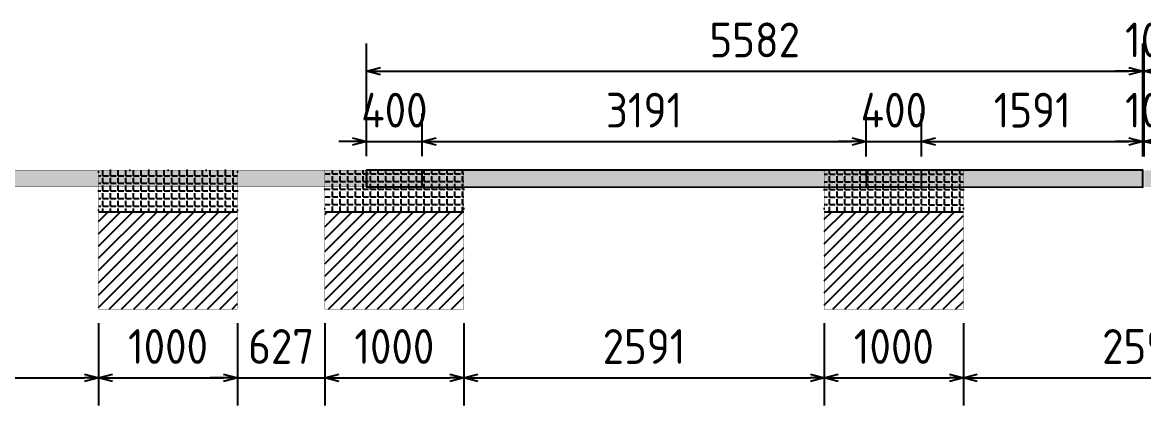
# Model space of a CAD drawing. Header units: centimetres. Extents: x -6122352 to 6876996, y -1694241 to 2592194.
# Drawn here: x 3283431 to 3291493, y 85044 to 87799 of the extents above; entities that cross this region are included whole.
import ezdxf

# ---------------------------------------------------------------- set-up
doc = ezdxf.new("R2010")
doc.units = ezdxf.units.CM
doc.header["$MEASUREMENT"] = 0
doc.header["$PDMODE"] = 66
doc.header["$PDSIZE"] = 100
doc.linetypes.add('CENTER', pattern=[2, 1.25, -0.25, 0.25, -0.25])
doc.linetypes.add('DASHED2', pattern=[0.375, 0.25, -0.125])
doc.layers.get('Defpoints').update_dxf_attribs({"color": 255, "linetype": 'CENTER'})
for name, color, linetype in [('@MI-FOOTINGS', 7, 'Continuous'), ('@MI-TYPE-01', 30, 'Continuous'), ('@MI-TYPE-02', 6, 'Continuous')]:
    doc.layers.add(name, color=color, linetype=linetype)
doc.styles.add('Schueco-BEMSTIL', font='isocpeur.ttf', dxfattribs={"width": 0.9})
doc.dimstyles.new('MI- JWC-TXT-2.5 MM', dxfattribs={"dimscale": 1.5, "dimtxt": 2.5, "dimasz": 1, "dimexe": 2, "dimexo": 1, "dimgap": 1, "dimtad": 1, "dimdec": 0, "dimdsep": 46, "dimtxsty": 'Schueco-BEMSTIL', "dimblk": 'OPEN30', "dimcen": 0, "dimdle": 2, "dimclrd": 140, "dimclre": 8, "dimclrt": 40, "dimadec": 0, "dimazin": 2, "dimtfac": 1, "dimtdec": 0, "dimtix": 1, "dimtmove": 2, "dimatfit": 3, "dimldrblk": 'OPEN', "dimfxl": 2, "dimlwd": -1, "dimlwe": -1, "dimarcsym": 0})

# ---------------------------------------------------------------- blocks, each defined once
blk = doc.blocks.new('T1-FOOTING')
at = {"transparency": 33554679}
h = blk.add_hatch(dxfattribs=at)
h.set_pattern_fill('ANGLE', color=256, scale=500)
h.set_pattern_definition([(0, (0, 0), (0, 137.5), [100, -37.5]), (90, (0, 0), (-137.5, 8.419446744138054e-15), [100, -37.5])])
h.paths.add_polyline_path([(-500, -300.0000000000218), (499.9999999999964, -300.0000000000218), (499.9999999999964, -1.818989403545856e-11), (-500, -1.818989403545856e-11)])
h.paths.add_polyline_path([(-499.75, -299.7500000000218), (499.7499999999964, -299.7500000000218), (499.7499999999964, -0.2500000000181899), (-499.75, -0.2500000000181899)], flags=16)
h = blk.add_hatch(dxfattribs=at)
h.set_pattern_fill('ANGLE', color=8, scale=200)
h.set_pattern_definition([(0, (0, 0), (0, 55.00000000000001), [40, -15]), (90, (0, 0), (-55.00000000000001, 3.367778697655222e-15), [40, -15])])
h.paths.add_polyline_path([(500.0000000000025, -300.0000000000218), (500.0000000000035, -1.818989403545856e-11), (-500, -1.816147232602816e-11), (-499.9999999999989, -300.0000000000291)])
h = blk.add_hatch(dxfattribs=at)
h.set_pattern_fill('ANSI31', color=8, scale=500)
h.set_pattern_definition([(45, (0, 0), (-44.19417382415922, 44.19417382415922), [])])
h.paths.add_polyline_path([(500, -1000.000000000015), (500.0000000000025, -300.0000000000218), (-499.9999999999989, -300.000000000029), (-499.9999999999964, -1000.000000000011)])
at = {"layer": '@MI-TYPE-01', "color": 240, "linetype": 'DASHED2', "true_color": 0xed1f24}
blk.add_line((-500.0000000000073, -300.0000000000291), (499.9999999999964, -300.0000000000218), dxfattribs=at)
at = {"layer": '@MI-TYPE-01', "color": 240, "true_color": 0xed1f24, "const_width": 2.5}
blk.add_lwpolyline([(-500, -1.818989403545856e-11), (500.0000000000036, -1.818989403545856e-11), (500, -1000.000000000015), (-499.9999999999964, -1000.000000000011)], close=True, dxfattribs=at)
blk = doc.blocks.new('A$C90a9385a')
at = {"layer": '@MI-TYPE-02'}
h = blk.add_hatch(color=256, dxfattribs=at)
h.dxf.hatch_style = 1
h.paths.add_polyline_path([(5835.000000000029, 0), (0, 0), (0, -120), (5835, -120)])
at = {"layer": '@MI-TYPE-02', "const_width": 2.5}
blk.add_lwpolyline([(5835.000000000029, 0), (0, 0), (0, -120), (5835, -120)], close=True, dxfattribs=at)
at = {"layer": '@MI-FOOTINGS', "color": 240, "true_color": 0xed1f24}
blk.add_blockref('T1-FOOTING', (4417.536642821826, 0.8724738919918309), dxfattribs=at)
blk = doc.blocks.new('RCC COPING')
at = {"layer": '@MI-TYPE-01', "transparency": 33554679}
h = blk.add_hatch(color=8, dxfattribs=at)
h.dxf.hatch_style = 1
h.paths.add_polyline_path([(60.00000000000364, 200), (-59.99999999999636, 200), (-59.99999999999636, -200), (60.00000000000364, -200)])
at = {"layer": '@MI-TYPE-01', "color": 30}
blk.add_lwpolyline([(-59.99999999999636, 200), (60.00000000000364, 200), (60.00000000000364, -200), (-59.99999999999636, -200)], close=True, dxfattribs=at)
blk = doc.blocks.new('31309MM')
at = {"layer": '@MI-TYPE-01', "transparency": 33554679}
h = blk.add_hatch(color=30, dxfattribs=at)
h.dxf.hatch_style = 1
h.paths.add_polyline_path([(0, 120.0000000000582), (5581.866123049753, 120.0000000000582), (5581.866123049753, 0), (0, 0)])
h.paths.add_polyline_path([(5591.866123044863, -1.164153218269348e-10), (12763.97374439728, -1.164153218269348e-10), (12763.97374439752, 120.0000000000582), (5591.866123044863, 120)])
h.paths.add_polyline_path([(12773.97374439193, 120), (18355.62019030144, 119.9999999999418), (18355.62019030168, -0.1500736206653528), (12773.97374439193, -0.1500736207235605)])
h.paths.add_polyline_path([(18365.71023449278, -0.1500736205489375), (23537.39638165059, -0.1500736205489375), (23537.39638165035, 119.9999999999418), (18365.71023449278, 119.9999999999418)])
h.paths.add_polyline_path([(23547.39638164593, 120), (30719.50400295644, 120), (30719.50400295644, -5.820766091346741e-11), (23547.39638164593, -5.820766091346741e-11)])
h.paths.add_polyline_path([(30729.50400295085, 0), (36309.33053738088, -5.820766091346741e-11), (36309.33053738088, 119.9999662167393), (30729.50400295109, 119.9999662167975)])
at = {"layer": '@MI-TYPE-01', "color": 30}
blk.add_lwpolyline([(0, 120.0000000000582), (5581.866123049753, 120.0000000000582), (5581.866123049753, 0), (0, 0)], close=True, dxfattribs=at)
at = {"layer": '@MI-TYPE-01', "color": 240, "true_color": 0xed1f24, "rotation": 89.95700707059105}
for p in [(200.0449657812715, 59.99998310825322), (3791.259126893245, 59.99998310836963)]:
    blk.add_blockref('RCC COPING', p, dxfattribs=at)
blk = doc.blocks.new('A$Ceca04276')
at = {"layer": '@MI-TYPE-01', "color": 30, "rotation": 89.98971944707202}
blk.add_blockref('31309MM', (0.4863932078296784, 9.943239066810747), dxfattribs=at)
blk = doc.blocks.new('_Open30')
at = {"color": 0, "linetype": 'ByBlock', "lineweight": -2}
for p, q in [((-1, 0.26794919), (0, 0)), ((0, 0), (-1, -0.26794919)), ((0, 0), (-1, 0))]:
    blk.add_line(p, q, dxfattribs=at)
blk = doc.blocks.new('*D875')
at = {"color": 8, "transparency": 16777216}
for p, q in [((-106.8126773012332, -36571.46953013811), (-919.3445929939892, -36571.46953013811)), ((-107.8071320659197, -42153.33556460276), (-919.3445929939879, -42153.33556460276))]:
    blk.add_line(p, q, dxfattribs=at)
at = {"color": 140, "transparency": 16777216}
blk.add_line((-719.3445929939878, -42053.33556460276), (-719.344592993989, -36671.46953013811), dxfattribs=at)
at = {"layer": 'Defpoints', "color": 0, "transparency": 16777216}
for p in [(-719.3445929939891, -36571.46953013811), (-6.812677301233142, -36571.46953013811), (-7.807132065919641, -42153.33556460276)]:
    blk.add_point(p, dxfattribs=at)
at = {"color": 140, "transparency": 16777216, "xscale": 100, "yscale": 100, "zscale": 100}
for p, rotation in [((-719.3445929939891, -36571.46953013811), 90), ((-719.3445929939878, -42153.33556460276), 270)]:
    blk.add_blockref('_Open30', p, dxfattribs=dict(at, rotation=rotation))
at = {"color": 40, "transparency": 16777216, "insert": (-944.3445929939994, -39362.40254737042), "char_height": 250, "attachment_point": 5, "rotation": 90, "style": 'Schueco-BEMSTIL'}
blk.add_mtext('5582', dxfattribs=at)
blk = doc.blocks.new('_Open')
at = {"color": 0, "linetype": 'ByBlock', "lineweight": -2}
for p, q in [((-1, 0.1666666666666667), (0, 0)), ((-1, -0.1666666666666667), (0, 0)), ((0, 0), (-1, 0))]:
    blk.add_line(p, q, dxfattribs=at)
blk = doc.blocks.new('*D889')
at = {"color": 140, "transparency": 16777216}
for p, q in [((-719.3445929939904, -36461.4695303017), (-719.3445929939904, -36361.4695303017)), ((-719.3445929939904, -36571.46953013811), (-719.3445929939904, -36561.4695303017)), ((-719.3445929939903, -36671.46953013811), (-719.3445929939903, -36771.46953013811))]:
    blk.add_line(p, q, dxfattribs=at)
at = {"color": 8, "transparency": 16777216}
for p, q in [((-106.8108957201691, -36561.4695303017), (-919.3445929939905, -36561.4695303017)), ((-106.8126773012341, -36571.46953013811), (-919.3445929939905, -36571.46953013811))]:
    blk.add_line(p, q, dxfattribs=at)
at = {"layer": 'Defpoints', "color": 0, "transparency": 16777216}
for p in [(-719.3445929939904, -36561.4695303017), (-6.812677301234049, -36571.46953013811), (-6.810895720169051, -36561.4695303017)]:
    blk.add_point(p, dxfattribs=at)
at = {"color": 140, "transparency": 16777216, "xscale": 100, "yscale": 100, "zscale": 100}
for p, rotation in [((-719.3445929939904, -36561.4695303017), 270), ((-719.3445929939904, -36571.46953013811), 90)]:
    blk.add_blockref('_Open30', p, dxfattribs=dict(at, rotation=rotation))
at = {"color": 40, "transparency": 16777216, "insert": (-944.3445929940007, -36566.4695302199), "char_height": 250, "attachment_point": 5, "rotation": 90, "style": 'Schueco-BEMSTIL'}
blk.add_mtext('10', dxfattribs=at)
blk = doc.blocks.new('*D876')
at = {"color": 140, "transparency": 16777216}
for p, q in [((-214.3153052969064, -41653.33557095047), (-214.3153052969064, -41553.33557095047)), ((-214.3153052969062, -42153.33556460276), (-214.3153052969063, -41753.33557095047)), ((-214.3153052969062, -42253.33556460276), (-214.3153052969062, -42353.33556460276))]:
    blk.add_line(p, q, dxfattribs=at)
at = {"color": 8, "transparency": 16777216}
for p, q in [((-107.7358688186282, -41753.33557095047), (-414.3153052969064, -41753.33557095047)), ((-107.8071320659197, -42153.33556460276), (-414.3153052969063, -42153.33556460276))]:
    blk.add_line(p, q, dxfattribs=at)
at = {"layer": 'Defpoints', "color": 0, "transparency": 16777216}
for p in [(-214.3153052969063, -41753.33557095047), (-7.735868818628138, -41753.33557095047), (-7.807132065919641, -42153.33556460276)]:
    blk.add_point(p, dxfattribs=at)
at = {"color": 140, "transparency": 16777216, "xscale": 100, "yscale": 100, "zscale": 100}
for p, rotation in [((-214.3153052969063, -41753.33557095047), 270), ((-214.3153052969062, -42153.33556460276), 90)]:
    blk.add_blockref('_Open30', p, dxfattribs=dict(at, rotation=rotation))
at = {"color": 40, "transparency": 16777216, "insert": (-439.3153052969181, -41953.33556777661), "char_height": 250, "attachment_point": 5, "rotation": 90, "style": 'Schueco-BEMSTIL'}
blk.add_mtext('400', dxfattribs=at)
blk = doc.blocks.new('*D899')
at = {"color": 8, "transparency": 16777216}
for p, q in [((-107.0172544906879, -38562.12148722042), (-414.3153052969074, -38562.12148722042)), ((-107.7358688186282, -41753.33557095047), (-414.3153052969067, -41753.33557095047))]:
    blk.add_line(p, q, dxfattribs=at)
at = {"color": 140, "transparency": 16777216}
blk.add_line((-214.3153052969066, -41653.33557095047), (-214.3153052969073, -38662.12148722042), dxfattribs=at)
at = {"layer": 'Defpoints', "color": 0, "transparency": 16777216}
for p in [(-214.3153052969073, -38562.12148722042), (-7.017254490687877, -38562.12148722042), (-7.735868818628203, -41753.33557095047)]:
    blk.add_point(p, dxfattribs=at)
at = {"color": 140, "transparency": 16777216, "xscale": 100, "yscale": 100, "zscale": 100}
for p, rotation in [((-214.3153052969073, -38562.12148722042), 90), ((-214.3153052969066, -41753.33557095047), 270)]:
    blk.add_blockref('_Open30', p, dxfattribs=dict(at, rotation=rotation))
at = {"color": 40, "transparency": 16777216, "insert": (-439.3153052969183, -40157.72852908543), "char_height": 250, "attachment_point": 5, "rotation": 90, "style": 'Schueco-BEMSTIL'}
blk.add_mtext('3191', dxfattribs=at)
blk = doc.blocks.new('*D900')
at = {"color": 140, "transparency": 16777216}
for p, q in [((-214.315305296908, -38062.12146683163), (-214.315305296908, -37962.12146683163)), ((-214.3153052969079, -38562.12148722042), (-214.315305296908, -38162.12146683163)), ((-214.3153052969079, -38662.12148722042), (-214.3153052969079, -38762.12148722042))]:
    blk.add_line(p, q, dxfattribs=at)
at = {"color": 8, "transparency": 16777216}
for p, q in [((-107.0960648615291, -38162.12146683163), (-414.3153052969081, -38162.12146683163)), ((-107.0172544906884, -38562.12148722042), (-414.315305296908, -38562.12148722042))]:
    blk.add_line(p, q, dxfattribs=at)
at = {"layer": 'Defpoints', "color": 0, "transparency": 16777216}
for p in [(-214.315305296908, -38162.12146683163), (-7.096064861529083, -38162.12146683163), (-7.017254490688355, -38562.12148722042)]:
    blk.add_point(p, dxfattribs=at)
at = {"color": 140, "transparency": 16777216, "xscale": 100, "yscale": 100, "zscale": 100}
for p, rotation in [((-214.315305296908, -38162.12146683163), 270), ((-214.3153052969079, -38562.12148722042), 90)]:
    blk.add_blockref('_Open30', p, dxfattribs=dict(at, rotation=rotation))
at = {"color": 40, "transparency": 16777216, "insert": (-439.3153052969188, -38362.12147702602), "char_height": 250, "attachment_point": 5, "rotation": 90, "style": 'Schueco-BEMSTIL'}
blk.add_mtext('400', dxfattribs=at)
blk = doc.blocks.new('*D1341')
at = {"color": 8, "transparency": 16777216}
for p, q in [((-106.8126773012332, -36571.46953013811), (-414.3153052969093, -36571.46953013811)), ((-107.0960648615286, -38162.12146683163), (-414.3153052969091, -38162.12146683163))]:
    blk.add_line(p, q, dxfattribs=at)
at = {"color": 140, "transparency": 16777216}
blk.add_line((-214.315305296909, -38062.12146683163), (-214.3153052969093, -36671.46953013811), dxfattribs=at)
at = {"layer": 'Defpoints', "color": 0, "transparency": 16777216}
for p in [(-214.3153052969093, -36571.46953013811), (-6.812677301233148, -36571.46953013811), (-7.096064861528539, -38162.12146683163)]:
    blk.add_point(p, dxfattribs=at)
at = {"color": 140, "transparency": 16777216, "xscale": 100, "yscale": 100, "zscale": 100}
for p, rotation in [((-214.3153052969093, -36571.46953013811), 90), ((-214.315305296909, -38162.12146683163), 270)]:
    blk.add_blockref('_Open30', p, dxfattribs=dict(at, rotation=rotation))
at = {"color": 40, "transparency": 16777216, "insert": (-439.3153052969197, -37366.79549848486), "char_height": 250, "attachment_point": 5, "rotation": 90, "style": 'Schueco-BEMSTIL'}
blk.add_mtext('1591', dxfattribs=at)
blk = doc.blocks.new('*D877')
at = {"color": 140, "transparency": 16777216}
for p, q in [((-214.315305296908, -36461.4695303017), (-214.315305296908, -36361.4695303017)), ((-214.3153052969079, -36571.46953013811), (-214.3153052969079, -36561.4695303017)), ((-214.3153052969079, -36671.46953013811), (-214.3153052969079, -36771.46953013811))]:
    blk.add_line(p, q, dxfattribs=at)
at = {"color": 8, "transparency": 16777216}
for p, q in [((-106.8108957201682, -36561.4695303017), (-414.3153052969079, -36561.4695303017)), ((-106.8126773012332, -36571.46953013811), (-414.315305296908, -36571.46953013811))]:
    blk.add_line(p, q, dxfattribs=at)
at = {"layer": 'Defpoints', "color": 0, "transparency": 16777216}
for p in [(-214.3153052969079, -36561.4695303017), (-6.812677301233148, -36571.46953013811), (-6.810895720168144, -36561.4695303017)]:
    blk.add_point(p, dxfattribs=at)
at = {"color": 140, "transparency": 16777216, "xscale": 100, "yscale": 100, "zscale": 100}
for p, rotation in [((-214.3153052969079, -36561.4695303017), 270), ((-214.3153052969079, -36571.46953013811), 90)]:
    blk.add_blockref('_Open30', p, dxfattribs=dict(at, rotation=rotation))
at = {"color": 40, "transparency": 16777216, "insert": (-439.3153052969182, -36566.4695302199), "char_height": 250, "attachment_point": 5, "rotation": 90, "style": 'Schueco-BEMSTIL'}
blk.add_mtext('10', dxfattribs=at)
blk = doc.blocks.new('*D1345')
at = {"color": 8, "transparency": 16777216}
for p, q in [((1091.16025186563, -44080.92662977983), (1684.684925263748, -44080.92662977983)), ((1090.801907083369, -46080.92659767708), (1684.684925263749, -46080.92659767708))]:
    blk.add_line(p, q, dxfattribs=at)
at = {"color": 140, "transparency": 16777216}
blk.add_line((1484.684925263749, -45980.92659767708), (1484.684925263748, -44180.92662977983), dxfattribs=at)
at = {"layer": 'Defpoints', "color": 0, "transparency": 16777216}
for p in [(991.1602518656296, -44080.92662977983), (1484.684925263748, -44080.92662977983), (990.8019070833693, -46080.92659767708)]:
    blk.add_point(p, dxfattribs=at)
at = {"color": 140, "transparency": 16777216, "xscale": 100, "yscale": 100, "zscale": 100}
for p, rotation in [((1484.684925263748, -44080.92662977983), 90), ((1484.684925263749, -46080.92659767708), 270)]:
    blk.add_blockref('_Open30', p, dxfattribs=dict(at, rotation=rotation))
at = {"color": 40, "transparency": 16777216, "insert": (1259.684925263736, -45080.92661372845), "char_height": 250, "attachment_point": 5, "rotation": 90, "style": 'Schueco-BEMSTIL'}
blk.add_mtext('2000', dxfattribs=at)
blk = doc.blocks.new('*D1346')
at = {"color": 8, "transparency": 16777216}
for p, q in [((1091.339424256701, -43080.92664583121), (1684.684925263749, -43080.92664583121)), ((1091.16025186563, -44080.92662977983), (1684.684925263749, -44080.92662977983))]:
    blk.add_line(p, q, dxfattribs=at)
at = {"color": 140, "transparency": 16777216}
blk.add_line((1484.684925263749, -43980.92662977983), (1484.684925263748, -43180.92664583121), dxfattribs=at)
at = {"layer": 'Defpoints', "color": 0, "transparency": 16777216}
for p in [(991.3394242567015, -43080.92664583121), (1484.684925263748, -43080.92664583121), (991.1602518656296, -44080.92662977983)]:
    blk.add_point(p, dxfattribs=at)
at = {"color": 140, "transparency": 16777216, "xscale": 100, "yscale": 100, "zscale": 100}
for p, rotation in [((1484.684925263748, -43080.92664583121), 90), ((1484.684925263749, -44080.92662977983), 270)]:
    blk.add_blockref('_Open30', p, dxfattribs=dict(at, rotation=rotation))
at = {"color": 40, "transparency": 16777216, "insert": (1259.684925263736, -43580.92663780552), "char_height": 250, "attachment_point": 5, "rotation": 90, "style": 'Schueco-BEMSTIL'}
blk.add_mtext('1000', dxfattribs=at)
blk = doc.blocks.new('*D1347')
at = {"color": 140, "transparency": 16777216}
for p, q in [((1484.684925263749, -42353.51095627668), (1484.684925263749, -42253.51095627668)), ((1484.684925263749, -43080.92664583121), (1484.684925263749, -42453.51095627668)), ((1484.684925263749, -43180.92664583121), (1484.684925263749, -43280.92664583121))]:
    blk.add_line(p, q, dxfattribs=at)
at = {"color": 8, "transparency": 16777216}
for p, q in [((1092.140814234981, -42453.51095627668), (1684.684925263749, -42453.51095627668)), ((1091.339424256701, -43080.92664583121), (1684.684925263749, -43080.92664583121))]:
    blk.add_line(p, q, dxfattribs=at)
at = {"layer": 'Defpoints', "color": 0, "transparency": 16777216}
for p in [(992.1408142349812, -42453.51095627668), (1484.684925263749, -42453.51095627668), (991.3394242567015, -43080.92664583121)]:
    blk.add_point(p, dxfattribs=at)
at = {"color": 140, "transparency": 16777216, "xscale": 100, "yscale": 100, "zscale": 100}
for p, rotation in [((1484.684925263749, -42453.51095627668), 270), ((1484.684925263749, -43080.92664583121), 90)]:
    blk.add_blockref('_Open30', p, dxfattribs=dict(at, rotation=rotation))
at = {"color": 40, "transparency": 16777216, "insert": (1259.684925263736, -42767.21880105394), "char_height": 250, "attachment_point": 5, "rotation": 90, "style": 'Schueco-BEMSTIL'}
blk.add_mtext('627', dxfattribs=at)
blk = doc.blocks.new('*D1348')
at = {"color": 8, "transparency": 16777216}
for p, q in [((1092.31615411595, -41453.51097164873), (1684.684925263749, -41453.51097164873)), ((1092.140814234981, -42453.51095627668), (1684.684925263749, -42453.51095627668))]:
    blk.add_line(p, q, dxfattribs=at)
at = {"color": 140, "transparency": 16777216}
blk.add_line((1484.684925263749, -42353.51095627668), (1484.684925263749, -41553.51097164873), dxfattribs=at)
at = {"layer": 'Defpoints', "color": 0, "transparency": 16777216}
for p in [(992.3161541159502, -41453.51097164873), (1484.684925263749, -41453.51097164873), (992.1408142349812, -42453.51095627668)]:
    blk.add_point(p, dxfattribs=at)
at = {"color": 140, "transparency": 16777216, "xscale": 100, "yscale": 100, "zscale": 100}
for p, rotation in [((1484.684925263749, -41453.51097164873), 90), ((1484.684925263749, -42453.51095627668), 270)]:
    blk.add_blockref('_Open30', p, dxfattribs=dict(at, rotation=rotation))
at = {"color": 40, "transparency": 16777216, "insert": (1259.684925263737, -41953.5109639627), "char_height": 250, "attachment_point": 5, "rotation": 90, "style": 'Schueco-BEMSTIL'}
blk.add_mtext('1000', dxfattribs=at)
blk = doc.blocks.new('*D1349')
at = {"color": 8, "transparency": 16777216}
for p, q in [((1091.483320281608, -38862.29662225373), (1684.684925263749, -38862.29662225373)), ((1092.31615411595, -41453.51097164873), (1684.68492526375, -41453.51097164873))]:
    blk.add_line(p, q, dxfattribs=at)
at = {"color": 140, "transparency": 16777216}
blk.add_line((1484.684925263749, -41353.51097164873), (1484.684925263749, -38962.29662225373), dxfattribs=at)
at = {"layer": 'Defpoints', "color": 0, "transparency": 16777216}
for p in [(991.4833202816085, -38862.29662225373), (1484.684925263749, -38862.29662225373), (992.3161541159502, -41453.51097164873)]:
    blk.add_point(p, dxfattribs=at)
at = {"color": 140, "transparency": 16777216, "xscale": 100, "yscale": 100, "zscale": 100}
for p, rotation in [((1484.684925263749, -38862.29662225373), 90), ((1484.684925263749, -41453.51097164873), 270)]:
    blk.add_blockref('_Open30', p, dxfattribs=dict(at, rotation=rotation))
at = {"color": 40, "transparency": 16777216, "insert": (1259.684925263738, -40157.90379695122), "char_height": 250, "attachment_point": 5, "rotation": 90, "style": 'Schueco-BEMSTIL'}
blk.add_mtext('2591', dxfattribs=at)
blk = doc.blocks.new('*D1350')
at = {"color": 8, "transparency": 16777216}
for p, q in [((1091.65866016259, -37862.29663762578), (1684.684925263749, -37862.29663762578)), ((1091.483320281608, -38862.29662225373), (1684.68492526375, -38862.29662225373))]:
    blk.add_line(p, q, dxfattribs=at)
at = {"color": 140, "transparency": 16777216}
blk.add_line((1484.684925263749, -38762.29662225373), (1484.684925263749, -37962.29663762578), dxfattribs=at)
at = {"layer": 'Defpoints', "color": 0, "transparency": 16777216}
for p in [(991.65866016259, -37862.29663762578), (1484.684925263749, -37862.29663762578), (991.4833202816085, -38862.29662225373)]:
    blk.add_point(p, dxfattribs=at)
at = {"color": 140, "transparency": 16777216, "xscale": 100, "yscale": 100, "zscale": 100}
for p, rotation in [((1484.684925263749, -37862.29663762578), 90), ((1484.684925263749, -38862.29662225373), 270)]:
    blk.add_blockref('_Open30', p, dxfattribs=dict(at, rotation=rotation))
at = {"color": 40, "transparency": 16777216, "insert": (1259.684925263738, -38362.29662993974), "char_height": 250, "attachment_point": 5, "rotation": 90, "style": 'Schueco-BEMSTIL'}
blk.add_mtext('1000', dxfattribs=at)
blk = doc.blocks.new('*D1351')
at = {"color": 8, "transparency": 16777216}
for p, q in [((1093.420406097152, -35271.17284856787), (1684.684925263749, -35271.17284856787)), ((1091.65866016259, -37862.29663762578), (1684.68492526375, -37862.29663762578))]:
    blk.add_line(p, q, dxfattribs=at)
at = {"color": 140, "transparency": 16777216}
blk.add_line((1484.68492526375, -37762.29663762578), (1484.684925263749, -35371.17284856787), dxfattribs=at)
at = {"layer": 'Defpoints', "color": 0, "transparency": 16777216}
for p in [(993.4204060971517, -35271.17284856787), (1484.684925263749, -35271.17284856787), (991.65866016259, -37862.29663762578)]:
    blk.add_point(p, dxfattribs=at)
at = {"color": 140, "transparency": 16777216, "xscale": 100, "yscale": 100, "zscale": 100}
for p, rotation in [((1484.684925263749, -35271.17284856787), 90), ((1484.68492526375, -37862.29663762578), 270)]:
    blk.add_blockref('_Open30', p, dxfattribs=dict(at, rotation=rotation))
at = {"color": 40, "transparency": 16777216, "insert": (1259.684925263739, -36566.73474309681), "char_height": 250, "attachment_point": 5, "rotation": 90, "style": 'Schueco-BEMSTIL'}
blk.add_mtext('2591', dxfattribs=at)
blk = doc.blocks.new('T1-PARTITION PLAN')
at = {"layer": '@MI-FOOTINGS', "color": 240, "true_color": 0xed1f24, "rotation": 89.98995376478538}
for p in [(-8.428994405898266, -38362.12129005871), (-7.771500452479813, -41953.33562408166)]:
    blk.add_blockref('T1-FOOTING', p, dxfattribs=at)
at = {"layer": '@MI-TYPE-02', "rotation": 89.98973417812736}
blk.add_blockref('A$C90a9385a', (-8.669172612717375, -47998.2841936519), dxfattribs=at)
at = {"layer": '@MI-TYPE-02', "xscale": -1, "rotation": 359.9795117387576}
blk.add_blockref('A$Ceca04276', (-7.324294468271546, -42163.27897696203), dxfattribs=at)
for base, p1, p2, picture, middle, set_off in [((1484.684925263752, -35271.17284856787), (991.6586601625925, -37862.29663762576), (993.4204060971542, -35271.17284856785), '*D1351', (1259.684925263742, -36566.73474309681), (2.955857780762017e-12, 0)), ((1484.684925263703, -37862.29663762578), (991.4833202815623, -38862.29662225371), (991.6586601625438, -37862.29663762576), '*D1350', (1259.684925263693, -38362.29662993974), (-4.570210876408964e-11, 0)), ((1484.68492526381, -38862.29662225373), (992.3161541160109, -41453.51097164871), (991.4833202816692, -38862.29662225371), '*D1349', (1259.684925263799, -40157.90379695122), (6.116351869422942e-11, 0)), ((1484.684925263808, -42453.51095627668), (991.3394242567599, -43080.9266458312), (992.1408142350397, -42453.51095627667), '*D1347', (1259.684925263795, -42767.21880105394), (5.88897819397971e-11, 0)), ((1484.684925263733, -43080.92664583121), (991.1602518656141, -44080.92662977982), (991.339424256686, -43080.9266458312), '*D1346', (1259.684925263721, -43580.92663780552), (-1.500666257925332e-11, 0)), ((1484.684925263728, -44080.92662977984), (990.8019070833483, -46080.92659767708), (991.1602518656085, -44080.92662977982), '*D1345', (1259.684925263715, -45080.92661372846), (-2.05773176276125e-11, -7.275957614183426e-12))]:
    dim = blk.add_linear_dim(base=base, p1=p1, p2=p2, angle=90, dimstyle='MI- JWC-TXT-2.5 MM')
    dim.commit()
    dim.dimension.update_dxf_attribs({"geometry": picture, "text_midpoint": middle, "insert": set_off})
for base, p1, p2, picture, middle in [((-719.3445929939904, -36561.4695303017), (-6.812677301234046, -36571.46953013809), (-6.810895720169047, -36561.46953030169), '*D889', (-944.3445929940007, -36566.4695302199)), ((-214.3153052969079, -36561.4695303017), (-6.812677301233144, -36571.46953013809), (-6.810895720168141, -36561.46953030169), '*D877', (-439.3153052969182, -36566.4695302199)), ((-719.3445929939891, -36571.46953013811), (-7.807132065919637, -42153.33556460275), (-6.812677301233139, -36571.46953013809), '*D875', (-944.3445929939994, -39362.40254737042)), ((-214.31530529691, -36571.46953013811), (-7.096064861528536, -38162.12146683162), (-6.812677301233144, -36571.46953013809), '*D1341', (-439.3153052969197, -37366.79549848486)), ((-214.315305296908, -38162.12146683163), (-7.017254490688352, -38562.12148722041), (-7.096064861529079, -38162.12146683162), '*D900', (-439.3153052969188, -38362.12147702602)), ((-214.3153052969073, -38562.12148722042), (-7.7358688186282, -41753.33557095045), (-7.017254490687874, -38562.12148722041), '*D899', (-439.3153052969183, -40157.72852908543)), ((1484.684925263749, -41453.51097164873), (992.1408142349808, -42453.51095627667), (992.3161541159498, -41453.51097164871), '*D1348', (1259.684925263737, -41953.5109639627)), ((-214.3153052969063, -41753.33557095047), (-7.807132065919637, -42153.33556460275), (-7.735868818628134, -41753.33557095045), '*D876', (-439.3153052969181, -41953.33556777661))]:
    dim = blk.add_linear_dim(base=base, p1=p1, p2=p2, angle=90, dimstyle='MI- JWC-TXT-2.5 MM')
    dim.commit()
    dim.dimension.update_dxf_attribs({"geometry": picture, "text_midpoint": middle})

msp = doc.modelspace()

# ---------------------------------------------------------------- block references
at = {"layer": '@MI-TYPE-01', "rotation": 270}
msp.add_blockref('T1-PARTITION PLAN', (3328059.041361175, 86728.33645001147), dxfattribs=at)

doc.saveas('drawing.dxf')
